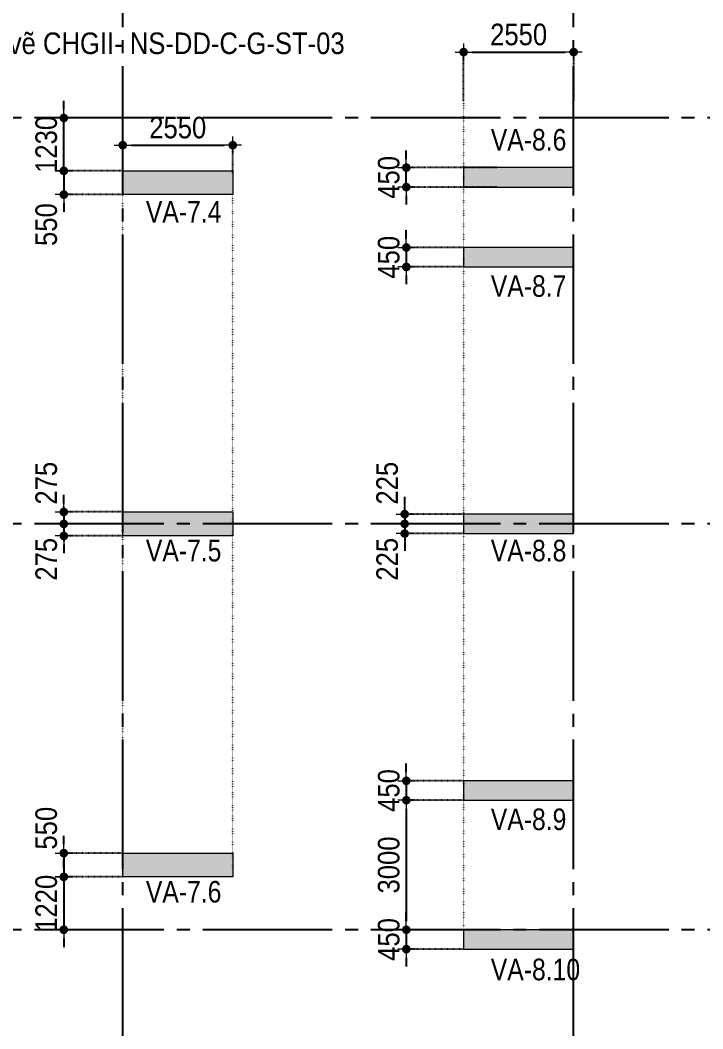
# Model space of a CAD drawing. Header units: millimetres. Extents: x -3973692 to -2843767, y 592734 to 838475.
# Drawn here: x -3938622 to -3922801, y 714437 to 737796 of the extents above; entities that cross this region are included whole.
import ezdxf
from ezdxf.enums import TextEntityAlignment as Align

# ---------------------------------------------------------------- set-up
doc = ezdxf.new("R2010")
doc.units = ezdxf.units.MM
doc.header["$MEASUREMENT"] = 0
doc.header["$PDMODE"] = 3
doc.header["$PDSIZE"] = -20
for name, pattern in [('CHG_XX_Luoi truc$0$MB_Luoi truc$0$Center101', [13, 10, -1, 1, -1]), ('DIVIDE2', [15.875, 6.35, -3.175, 0, -3.175, 0, -3.175]), ('DOT2', [0.125, 0, -0.125]), ('HIDDEN5', [2.8375, 1.25, -1.5875])]:
    doc.linetypes.add(name, pattern=pattern)
doc.layers.get('0').update_dxf_attribs({"lineweight": 9})
doc.layers.get('Defpoints').update_dxf_attribs({"color": 10, "lineweight": 0})
for name, color, linetype, lineweight in [("'S_General_Dim_1", 1, 'Continuous', 18), ("'S_General_Divide_3 Intermediate", 3, 'DIVIDE2', 40), ("'S_General_Text_2_Normal", 2, 'Continuous', 25), ('CHG_XX_Cot_Ham 2$0$NS-Pier-H2', 150, 'Continuous', 13), ('CHG_XX_Cot_Ham 2$0$NS-Pier-H2 @ 1', 150, 'Continuous', 13), ('CHG_XX_Cot_Ham 2$0$NS-Pier-H2 @ 150 VP1', 150, 'Continuous', 13), ('CHG_XX_Cot_Ham 2$0$NS-Pier-H2 @ 150 VP2', 150, 'Continuous', 13), ('CHG_XX_Cot_Ham 2$0$NS-Pier-H2 @ 150 VP3', 150, 'Continuous', 13), ('CHG_XX_Cot_Ham 2$0$NS-Pier-H2 @ 150 VP4', 150, 'Continuous', 13), ('CHG_XX_Cot_Ham 2$0$NS-Pier-H2 @ 150 VP5', 150, 'Continuous', 13), ('CHG_XX_Cot_Ham 2$0$NS-Pier-H2 @ 150 VP6', 150, 'Continuous', 13), ('CHG_XX_Cot_Ham 2$0$NS-Pier-H2 @ 150 VP7', 150, 'Continuous', 13), ('CHG_XX_Cot_Ham 2$0$NS-Pier-H2 @ 150 VP8', 150, 'Continuous', 13), ('CHG_XX_Cot_Ham 2$0$NS-Pier-H2 @ 150 VP9', 150, 'Continuous', 13), ('CHG_XX_Cot_Ham 2$0$NS-Pier-H2 @ 150 VPModel', 150, 'Continuous', 13), ('KTH', 154, 'Continuous', 9), ('TEXT', 7, 'Continuous', 15)]:
    doc.layers.add(name, color=color, linetype=linetype, lineweight=lineweight)
for name, color, linetype in [('CHG_XX_Luoi truc$0$Grid', 34, 'Continuous'), ('CHG_XX_Luoi truc$0$Grid Line', 251, 'CHG_XX_Luoi truc$0$MB_Luoi truc$0$Center101'), ('dim', 1, 'Continuous')]:
    doc.layers.add(name, color=color, linetype=linetype)
doc.styles.add('arial', font='arial.ttf', dxfattribs={"width": 0.85})
doc.styles.add('CHG_XX_Luoi truc$0$MB_Luoi truc$0$Grid A-F$0$VNI-HelveCB', font='')
doc.styles.add('TTP-HelCon', font='')
doc.styles.get('CHG_XX_Luoi truc$0$MB_Luoi truc$0$Grid A-F$0$VNI-HelveCB').set_extended_font_data('VNI-Helve-Condense', bold=True)
doc.styles.get('TTP-HelCon').set_extended_font_data('VNI-Helve-Condense')
doc.dimstyles.new('200', dxfattribs={"dimscale": 200, "dimtxt": 2.5, "dimasz": 1, "dimexe": 0, "dimexo": 0, "dimgap": 0.75, "dimtad": 1, "dimdec": 0, "dimrnd": 10, "dimzin": 9, "dimdsep": 46, "dimtxsty": 'arial', "dimblk1": 'DIMDOT', "dimblk2": 'DIMDOT', "dimsah": 1, "dimcen": 2, "dimdle": 3, "dimclre": 8, "dimclrt": 2, "dimadec": 0, "dimazin": 0, "dimtfac": 1, "dimtdec": 0, "dimtix": 1, "dimtmove": 2, "dimatfit": 3, "dimldrblk": 'DIMPIJL', "dimfxl": 1, "dimtvp": 1.8, "dimtolj": 1, "dimtzin": 0, "dimarcsym": 0})

# ---------------------------------------------------------------- blocks, each defined once
blk = doc.blocks.new('*U3253')
at = {"layer": 'CHG_XX_Cot_Ham 2$0$NS-Pier-H2 @ 1'}
h = blk.add_hatch(color=256, dxfattribs=at)
h.dxf.hatch_style = 1
h.paths.add_polyline_path([(450, 0), (0, 0), (0, -2550), (450, -2550)])
at = {"layer": 'CHG_XX_Cot_Ham 2$0$NS-Pier-H2 @ 150 VP1'}
h = blk.add_hatch(color=256, dxfattribs=at)
h.dxf.hatch_style = 1
h.paths.add_polyline_path([(450, 0), (0, 0), (0, -2550), (450, -2550)])
at = {"layer": 'CHG_XX_Cot_Ham 2$0$NS-Pier-H2 @ 150 VP2'}
h = blk.add_hatch(color=256, dxfattribs=at)
h.dxf.hatch_style = 1
h.paths.add_polyline_path([(450, 0), (0, 0), (0, -2550), (450, -2550)])
at = {"layer": 'CHG_XX_Cot_Ham 2$0$NS-Pier-H2 @ 150 VP3'}
h = blk.add_hatch(color=256, dxfattribs=at)
h.dxf.hatch_style = 1
h.paths.add_polyline_path([(450, 0), (0, 0), (0, -2550), (450, -2550)])
at = {"layer": 'CHG_XX_Cot_Ham 2$0$NS-Pier-H2 @ 150 VP4'}
h = blk.add_hatch(color=256, dxfattribs=at)
h.dxf.hatch_style = 1
h.paths.add_polyline_path([(450, 0), (0, 0), (0, -2550), (450, -2550)])
at = {"layer": 'CHG_XX_Cot_Ham 2$0$NS-Pier-H2 @ 150 VP5'}
h = blk.add_hatch(color=256, dxfattribs=at)
h.dxf.hatch_style = 1
h.paths.add_polyline_path([(450, 0), (0, 0), (0, -2550), (450, -2550)])
at = {"layer": 'CHG_XX_Cot_Ham 2$0$NS-Pier-H2 @ 150 VP6'}
h = blk.add_hatch(color=256, dxfattribs=at)
h.dxf.hatch_style = 1
h.paths.add_polyline_path([(450, 0), (0, 0), (0, -2550), (450, -2550)])
at = {"layer": 'CHG_XX_Cot_Ham 2$0$NS-Pier-H2 @ 150 VP7'}
h = blk.add_hatch(color=256, dxfattribs=at)
h.dxf.hatch_style = 1
h.paths.add_polyline_path([(450, 0), (0, 0), (0, -2550), (450, -2550)])
at = {"layer": 'CHG_XX_Cot_Ham 2$0$NS-Pier-H2 @ 150 VP8'}
h = blk.add_hatch(color=256, dxfattribs=at)
h.dxf.hatch_style = 1
h.paths.add_polyline_path([(450, 0), (0, 0), (0, -2550), (450, -2550)])
at = {"layer": 'CHG_XX_Cot_Ham 2$0$NS-Pier-H2 @ 150 VP9'}
h = blk.add_hatch(color=256, dxfattribs=at)
h.dxf.hatch_style = 1
h.paths.add_polyline_path([(450, 0), (0, 0), (0, -2550), (450, -2550)])
at = {"layer": 'CHG_XX_Cot_Ham 2$0$NS-Pier-H2 @ 150 VPModel'}
h = blk.add_hatch(color=256, dxfattribs=at)
h.dxf.hatch_style = 1
h.paths.add_polyline_path([(450, 0), (0, 0), (0, -2550), (450, -2550)])
blk = doc.blocks.new('CHG_XX_Cot_Ham 2$0$Block A_C450x2250')
at = {"layer": 'CHG_XX_Cot_Ham 2$0$NS-Pier-H2'}
blk.add_lwpolyline([(450, -2550), (0, -2550), (0, 0), (450, 0)], close=True, dxfattribs=at)
blk.add_blockref('*U3253', (0, 0), dxfattribs=at)
blk = doc.blocks.new('*U3256')
at = {"layer": 'CHG_XX_Cot_Ham 2$0$NS-Pier-H2 @ 1'}
h = blk.add_hatch(color=256, dxfattribs=at)
h.dxf.hatch_style = 1
h.paths.add_polyline_path([(550, 0), (0, 0), (0, -2550), (550, -2550)])
at = {"layer": 'CHG_XX_Cot_Ham 2$0$NS-Pier-H2 @ 150 VP1'}
h = blk.add_hatch(color=256, dxfattribs=at)
h.dxf.hatch_style = 1
h.paths.add_polyline_path([(550, 0), (0, 0), (0, -2550), (550, -2550)])
at = {"layer": 'CHG_XX_Cot_Ham 2$0$NS-Pier-H2 @ 150 VP2'}
h = blk.add_hatch(color=256, dxfattribs=at)
h.dxf.hatch_style = 1
h.paths.add_polyline_path([(550, 0), (0, 0), (0, -2550), (550, -2550)])
at = {"layer": 'CHG_XX_Cot_Ham 2$0$NS-Pier-H2 @ 150 VP3'}
h = blk.add_hatch(color=256, dxfattribs=at)
h.dxf.hatch_style = 1
h.paths.add_polyline_path([(550, 0), (0, 0), (0, -2550), (550, -2550)])
at = {"layer": 'CHG_XX_Cot_Ham 2$0$NS-Pier-H2 @ 150 VP4'}
h = blk.add_hatch(color=256, dxfattribs=at)
h.dxf.hatch_style = 1
h.paths.add_polyline_path([(550, 0), (0, 0), (0, -2550), (550, -2550)])
at = {"layer": 'CHG_XX_Cot_Ham 2$0$NS-Pier-H2 @ 150 VP5'}
h = blk.add_hatch(color=256, dxfattribs=at)
h.dxf.hatch_style = 1
h.paths.add_polyline_path([(550, 0), (0, 0), (0, -2550), (550, -2550)])
at = {"layer": 'CHG_XX_Cot_Ham 2$0$NS-Pier-H2 @ 150 VP6'}
h = blk.add_hatch(color=256, dxfattribs=at)
h.dxf.hatch_style = 1
h.paths.add_polyline_path([(550, 0), (0, 0), (0, -2550), (550, -2550)])
at = {"layer": 'CHG_XX_Cot_Ham 2$0$NS-Pier-H2 @ 150 VP7'}
h = blk.add_hatch(color=256, dxfattribs=at)
h.dxf.hatch_style = 1
h.paths.add_polyline_path([(550, 0), (0, 0), (0, -2550), (550, -2550)])
at = {"layer": 'CHG_XX_Cot_Ham 2$0$NS-Pier-H2 @ 150 VP8'}
h = blk.add_hatch(color=256, dxfattribs=at)
h.dxf.hatch_style = 1
h.paths.add_polyline_path([(550, 0), (0, 0), (0, -2550), (550, -2550)])
at = {"layer": 'CHG_XX_Cot_Ham 2$0$NS-Pier-H2 @ 150 VP9'}
h = blk.add_hatch(color=256, dxfattribs=at)
h.dxf.hatch_style = 1
h.paths.add_polyline_path([(550, 0), (0, 0), (0, -2550), (550, -2550)])
at = {"layer": 'CHG_XX_Cot_Ham 2$0$NS-Pier-H2 @ 150 VPModel'}
h = blk.add_hatch(color=256, dxfattribs=at)
h.dxf.hatch_style = 1
h.paths.add_polyline_path([(550, 0), (0, 0), (0, -2550), (550, -2550)])
blk = doc.blocks.new('CHG_XX_Cot_Ham 2$0$550x2550')
at = {"layer": 'CHG_XX_Cot_Ham 2$0$NS-Pier-H2'}
blk.add_lwpolyline([(550, -2550), (0, -2550), (0, 0), (550, 0)], close=True, dxfattribs=at)
blk.add_blockref('*U3256', (0, 0), dxfattribs=at)
blk = doc.blocks.new('*U2841')
at = {"layer": 'CHG_XX_Luoi truc$0$Grid Line'}
blk.add_line((0, 0), (0, 608), dxfattribs=at)
at = {"layer": 'CHG_XX_Luoi truc$0$Grid', "lineweight": -2, "style": 'CHG_XX_Luoi truc$0$MB_Luoi truc$0$Grid A-F$0$VNI-HelveCB'}
for tag, p in [('GRIDSUB', (0, 617)), ('GRID', (0, -9))]:
    blk.add_attdef(tag, text='', height=5, dxfattribs=at).set_placement(p, align=Align.MIDDLE)
blk = doc.blocks.new('*U2843')
at = {"layer": 'CHG_XX_Luoi truc$0$Grid Line'}
blk.add_line((0, 0), (0, 438), dxfattribs=at)
at = {"layer": 'CHG_XX_Luoi truc$0$Grid', "lineweight": -2, "style": 'CHG_XX_Luoi truc$0$MB_Luoi truc$0$Grid A-F$0$VNI-HelveCB'}
for tag, p in [('GRIDSUB', (0, 447)), ('GRID', (0, -9))]:
    blk.add_attdef(tag, text='', height=5, dxfattribs=at).set_placement(p, align=Align.MIDDLE)
blk = doc.blocks.new('CHG_XX_Luoi truc')
at = {"layer": 'CHG_XX_Luoi truc$0$Grid', "xscale": 300, "yscale": 300, "zscale": 300}
for p in [(12250, -12747), (22700, -12747)]:
    blk.add_blockref('*U2841', p, dxfattribs=at)
at = {"layer": 'CHG_XX_Luoi truc$0$Grid', "xscale": 300.0000000000013, "yscale": 300.0000000000013, "zscale": 300.0000000000013, "rotation": 90}
for p in [(110703, 125550), (110703, 116150), (110703, 106750)]:
    blk.add_blockref('*U2843', p, dxfattribs=at)
blk = doc.blocks.new('CHG_XX_Cot_Ham 2')
at = {"layer": 'CHG_XX_Cot_Ham 2$0$NS-Pier-H2'}
h = blk.add_hatch(color=256, dxfattribs=at)
h.dxf.hatch_style = 1
h.paths.add_polyline_path([(99639.2, 163400), (-10900, 163400), (-10900, 85450), (-300, 85450), (-300, 84050), (32350, 84050), (32350, -9000), (103575.5, -9000), (106050, -6022), (106050, 158254.3)])
h.paths.add_polyline_path([(99533.7, 163100), (105750, 158110.4), (105750, 90450), (105650, 90450), (105750, 90450), (105750, 13850), (105750, 13722.3), (105750, -5913.6), (103434.7, -8700), (93599.8, -8700), (93299.8, -8700), (32650, -8700), (32650, 84350), (0, 84350), (0, 85750), (-10600, 85750), (-10600, 163100), (93600, 163100)], flags=16)
blk.add_blockref('CHG_XX_Luoi truc', (0, 0), dxfattribs=at)
at = {"layer": 'CHG_XX_Cot_Ham 2$0$NS-Pier-H2', "rotation": 90}
for p in [(12250, 123775), (12250, 115875), (12250, 107975)]:
    blk.add_blockref('CHG_XX_Cot_Ham 2$0$550x2550', p, dxfattribs=at)
at = {"layer": 'CHG_XX_Cot_Ham 2$0$NS-Pier-H2', "xscale": -1, "rotation": 90}
for p in [(20150, 124400), (20150, 124400), (20150, 122550), (20150, 116375), (20150, 110200), (20150, 106750), (20150, 106750)]:
    blk.add_blockref('CHG_XX_Cot_Ham 2$0$Block A_C450x2250', p, dxfattribs=at)
blk = doc.blocks.new('a')
at = {"layer": 'TEXT', "color": 3, "style": 'TTP-HelCon'}
for s, p in [('VA-8.6', (20780, -27454)), ('VA-7.4', (12786, -29121)), ('VA-8.7', (20780, -30842)), ('VA-7.5', (12786, -36969)), ('VA-8.8', (20780, -36969)), ('VA-8.9', (20780, -43192)), ('VA-7.6', (12786, -44869)), ('VA-8.10', (20780, -46670))]:
    blk.add_text(s, height=500, dxfattribs=at).set_placement(p)
blk = doc.blocks.new('DIMDOT')
for p, q in [((1, 0), (-1, 0)), ((0, -1), (0, 1))]:
    blk.add_line(p, q)
at = {"const_width": 0.5}
blk.add_lwpolyline([(-0.25, 0, 1), (0.25, 0, 1)], format="xyb", close=True, dxfattribs=at)
blk = doc.blocks.new('*D1345')
at = {"layer": "'S_General_Dim_1", "color": 8, "linetype": 'HIDDEN5', "lineweight": -2, "transparency": 16777216}
for p, q in [((-3936245, 734256), (-3936245, 734901)), ((-3933695, 734256), (-3933695, 734901))]:
    blk.add_line(p, q, dxfattribs=at)
at = {"layer": "'S_General_Dim_1", "color": 0, "lineweight": -2, "transparency": 16777216}
blk.add_line((-3936045, 734901), (-3933895, 734901), dxfattribs=at)
at = {"layer": 'Defpoints', "color": 0, "transparency": 16777216}
for p in [(-3933695, 734901), (-3936245, 734256), (-3933695, 734256)]:
    blk.add_point(p, dxfattribs=at)
at = {"layer": "'S_General_Dim_1", "color": 0, "lineweight": -2, "transparency": 16777216, "xscale": 200, "yscale": 200, "zscale": 200, "rotation": 180}
blk.add_blockref('DIMDOT', (-3936245, 734901), dxfattribs=at)
at = {"layer": "'S_General_Dim_1", "color": 0, "lineweight": -2, "transparency": 16777216, "xscale": 200, "yscale": 200, "zscale": 200}
blk.add_blockref('DIMDOT', (-3933695, 734901), dxfattribs=at)
at = {"layer": "'S_General_Dim_1", "color": 2, "transparency": 16777216, "insert": (-3934970, 735306), "char_height": 500, "attachment_point": 5, "style": 'arial'}
blk.add_mtext('\\A1;2550', dxfattribs=at)
blk = doc.blocks.new('DIMPIJL')
at = {"linetype": 'ByBlock'}
blk.add_solid([(-2.5, 0.42), (-2.5, -0.42), (0, 0)], dxfattribs=at)
blk = doc.blocks.new('*D1346')
at = {"layer": "'S_General_Dim_1", "color": 0, "lineweight": -2, "transparency": 16777216}
for p, q in [((-3937611, 734506), (-3937611, 734706)), ((-3937611, 734306), (-3937611, 733756)), ((-3937611, 733556), (-3937611, 733356))]:
    blk.add_line(p, q, dxfattribs=at)
at = {"layer": "'S_General_Dim_1", "color": 8, "linetype": 'HIDDEN5', "lineweight": -2, "transparency": 16777216}
for p, q in [((-3936230, 734306), (-3937611, 734306)), ((-3936245, 733756), (-3937611, 733756))]:
    blk.add_line(p, q, dxfattribs=at)
at = {"layer": 'Defpoints', "color": 0, "transparency": 16777216}
for p in [(-3936230, 734306), (-3937611, 733756), (-3936245, 733756)]:
    blk.add_point(p, dxfattribs=at)
at = {"layer": "'S_General_Dim_1", "color": 0, "lineweight": -2, "transparency": 16777216, "xscale": 200, "yscale": 200, "zscale": 200}
for p, rotation in [((-3937611, 734306), 270), ((-3937611, 733756), 90)]:
    blk.add_blockref('DIMDOT', p, dxfattribs=dict(at, rotation=rotation))
at = {"layer": "'S_General_Dim_1", "color": 2, "transparency": 16777216, "insert": (-3938016, 733062), "char_height": 500, "attachment_point": 5, "rotation": 90, "style": 'arial'}
blk.add_mtext('\\A1;550', dxfattribs=at)
blk = doc.blocks.new('*D1347')
at = {"layer": "'S_General_Dim_1", "color": 0, "lineweight": -2, "transparency": 16777216}
for p, q in [((-3937611, 735731), (-3937611, 735931)), ((-3937611, 734306), (-3937611, 735531)), ((-3937611, 734106), (-3937611, 733906))]:
    blk.add_line(p, q, dxfattribs=at)
at = {"layer": "'S_General_Dim_1", "color": 8, "linetype": 'HIDDEN5', "lineweight": -2, "transparency": 16777216}
for p, q in [((-3936711, 735531), (-3937611, 735531)), ((-3936230, 734306), (-3937611, 734306))]:
    blk.add_line(p, q, dxfattribs=at)
at = {"layer": 'Defpoints', "color": 0, "transparency": 16777216}
for p in [(-3937611, 735531), (-3936711, 735531), (-3936230, 734306)]:
    blk.add_point(p, dxfattribs=at)
at = {"layer": "'S_General_Dim_1", "color": 0, "lineweight": -2, "transparency": 16777216, "xscale": 200, "yscale": 200, "zscale": 200}
for p, rotation in [((-3937611, 735531), 270), ((-3937611, 734306), 90)]:
    blk.add_blockref('DIMDOT', p, dxfattribs=dict(at, rotation=rotation))
at = {"layer": "'S_General_Dim_1", "color": 2, "transparency": 16777216, "insert": (-3938016, 734919), "char_height": 500, "attachment_point": 5, "rotation": 90, "style": 'arial'}
blk.add_mtext('\\A1;1230', dxfattribs=at)
blk = doc.blocks.new('*D1348')
at = {"layer": "'S_General_Dim_1", "color": 0, "lineweight": -2, "transparency": 16777216}
for p, q in [((-3937611, 726606), (-3937611, 726806)), ((-3937611, 726406), (-3937611, 726131)), ((-3937611, 725931), (-3937611, 725731))]:
    blk.add_line(p, q, dxfattribs=at)
at = {"layer": "'S_General_Dim_1", "color": 8, "linetype": 'HIDDEN5', "lineweight": -2, "transparency": 16777216}
for p, q in [((-3936245, 726406), (-3937611, 726406)), ((-3936245, 726131), (-3937611, 726131))]:
    blk.add_line(p, q, dxfattribs=at)
at = {"layer": 'Defpoints', "color": 0, "transparency": 16777216}
for p in [(-3936245, 726406), (-3937611, 726131), (-3936245, 726131)]:
    blk.add_point(p, dxfattribs=at)
at = {"layer": "'S_General_Dim_1", "color": 0, "lineweight": -2, "transparency": 16777216, "xscale": 200, "yscale": 200, "zscale": 200}
for p, rotation in [((-3937611, 726406), 270), ((-3937611, 726131), 90)]:
    blk.add_blockref('DIMDOT', p, dxfattribs=dict(at, rotation=rotation))
at = {"layer": "'S_General_Dim_1", "color": 2, "transparency": 16777216, "insert": (-3938016, 727073), "char_height": 500, "attachment_point": 5, "rotation": 90, "style": 'arial'}
blk.add_mtext('\\A1;275', dxfattribs=at)
blk = doc.blocks.new('*D1349')
at = {"layer": "'S_General_Dim_1", "color": 0, "lineweight": -2, "transparency": 16777216}
for p, q in [((-3937611, 726331), (-3937611, 726531)), ((-3937611, 726131), (-3937611, 725851)), ((-3937611, 725651), (-3937611, 725451))]:
    blk.add_line(p, q, dxfattribs=at)
at = {"layer": "'S_General_Dim_1", "color": 8, "linetype": 'HIDDEN5', "lineweight": -2, "transparency": 16777216}
for p, q in [((-3936245, 726131), (-3937611, 726131)), ((-3936245, 725851), (-3937611, 725851))]:
    blk.add_line(p, q, dxfattribs=at)
at = {"layer": 'Defpoints', "color": 0, "transparency": 16777216}
for p in [(-3936245, 726131), (-3937611, 725851), (-3936245, 725851)]:
    blk.add_point(p, dxfattribs=at)
at = {"layer": "'S_General_Dim_1", "color": 0, "lineweight": -2, "transparency": 16777216, "xscale": 200, "yscale": 200, "zscale": 200}
for p, rotation in [((-3937611, 726131), 270), ((-3937611, 725851), 90)]:
    blk.add_blockref('DIMDOT', p, dxfattribs=dict(at, rotation=rotation))
at = {"layer": "'S_General_Dim_1", "color": 2, "transparency": 16777216, "insert": (-3938016, 725311), "char_height": 500, "attachment_point": 5, "rotation": 90, "style": 'arial'}
blk.add_mtext('\\A1;275', dxfattribs=at)
blk = doc.blocks.new('*D1350')
at = {"layer": "'S_General_Dim_1", "color": 0, "lineweight": -2, "transparency": 16777216}
for p, q in [((-3937611, 718706), (-3937611, 718906)), ((-3937611, 718506), (-3937611, 717956)), ((-3937611, 717756), (-3937611, 717556))]:
    blk.add_line(p, q, dxfattribs=at)
at = {"layer": "'S_General_Dim_1", "color": 8, "linetype": 'HIDDEN5', "lineweight": -2, "transparency": 16777216}
for p, q in [((-3936245, 718506), (-3937611, 718506)), ((-3936245, 717956), (-3937611, 717956))]:
    blk.add_line(p, q, dxfattribs=at)
at = {"layer": 'Defpoints', "color": 0, "transparency": 16777216}
for p in [(-3936245, 718506), (-3937611, 717956), (-3936245, 717956)]:
    blk.add_point(p, dxfattribs=at)
at = {"layer": "'S_General_Dim_1", "color": 0, "lineweight": -2, "transparency": 16777216, "xscale": 200, "yscale": 200, "zscale": 200}
for p, rotation in [((-3937611, 718506), 270), ((-3937611, 717956), 90)]:
    blk.add_blockref('DIMDOT', p, dxfattribs=dict(at, rotation=rotation))
at = {"layer": "'S_General_Dim_1", "color": 2, "transparency": 16777216, "insert": (-3938016, 719083), "char_height": 500, "attachment_point": 5, "rotation": 90, "style": 'arial'}
blk.add_mtext('\\A1;550', dxfattribs=at)
blk = doc.blocks.new('*D1351')
at = {"layer": "'S_General_Dim_1", "color": 0, "lineweight": -2, "transparency": 16777216}
for p, q in [((-3937611, 718156), (-3937611, 718356)), ((-3937611, 717956), (-3937611, 716731)), ((-3937611, 716531), (-3937611, 716331))]:
    blk.add_line(p, q, dxfattribs=at)
at = {"layer": "'S_General_Dim_1", "color": 8, "linetype": 'HIDDEN5', "lineweight": -2, "transparency": 16777216}
for p, q in [((-3936245, 717956), (-3937611, 717956)), ((-3936245, 716731), (-3937611, 716731))]:
    blk.add_line(p, q, dxfattribs=at)
at = {"layer": 'Defpoints', "color": 0, "transparency": 16777216}
for p in [(-3936245, 717956), (-3937611, 716731), (-3936245, 716731)]:
    blk.add_point(p, dxfattribs=at)
at = {"layer": "'S_General_Dim_1", "color": 0, "lineweight": -2, "transparency": 16777216, "xscale": 200, "yscale": 200, "zscale": 200}
for p, rotation in [((-3937611, 717956), 270), ((-3937611, 716731), 90)]:
    blk.add_blockref('DIMDOT', p, dxfattribs=dict(at, rotation=rotation))
at = {"layer": "'S_General_Dim_1", "color": 2, "transparency": 16777216, "insert": (-3938016, 717344), "char_height": 500, "attachment_point": 5, "rotation": 90, "style": 'arial'}
blk.add_mtext('\\A1;1220', dxfattribs=at)
blk = doc.blocks.new('*D1352')
at = {"layer": "'S_General_Dim_1", "color": 8, "linetype": 'HIDDEN5', "lineweight": -2, "transparency": 16777216}
for p, q in [((-3928345, 735931), (-3928345, 737057)), ((-3925795, 735931), (-3925795, 737057))]:
    blk.add_line(p, q, dxfattribs=at)
at = {"layer": "'S_General_Dim_1", "color": 0, "lineweight": -2, "transparency": 16777216}
blk.add_line((-3928145, 737057), (-3925995, 737057), dxfattribs=at)
at = {"layer": 'Defpoints', "color": 0, "transparency": 16777216}
for p in [(-3925795, 737057), (-3928345, 735931), (-3925795, 735931)]:
    blk.add_point(p, dxfattribs=at)
at = {"layer": "'S_General_Dim_1", "color": 0, "lineweight": -2, "transparency": 16777216, "xscale": 200, "yscale": 200, "zscale": 200, "rotation": 180}
blk.add_blockref('DIMDOT', (-3928345, 737057), dxfattribs=at)
at = {"layer": "'S_General_Dim_1", "color": 0, "lineweight": -2, "transparency": 16777216, "xscale": 200, "yscale": 200, "zscale": 200}
blk.add_blockref('DIMDOT', (-3925795, 737057), dxfattribs=at)
at = {"layer": "'S_General_Dim_1", "color": 2, "transparency": 16777216, "insert": (-3927070, 737462), "char_height": 500, "attachment_point": 5, "style": 'arial'}
blk.add_mtext('\\A1;2550', dxfattribs=at)
blk = doc.blocks.new('*D1353')
at = {"layer": "'S_General_Dim_1", "color": 0, "lineweight": -2, "transparency": 16777216}
for p, q in [((-3929673, 732731), (-3929673, 732931)), ((-3929673, 732531), (-3929673, 732081)), ((-3929673, 731881), (-3929673, 731681))]:
    blk.add_line(p, q, dxfattribs=at)
at = {"layer": "'S_General_Dim_1", "color": 8, "linetype": 'HIDDEN5', "lineweight": -2, "transparency": 16777216}
for p, q in [((-3928345, 732531), (-3929673, 732531)), ((-3928345, 732081), (-3929673, 732081))]:
    blk.add_line(p, q, dxfattribs=at)
at = {"layer": 'Defpoints', "color": 0, "transparency": 16777216}
for p in [(-3928345, 732531), (-3929673, 732081), (-3928345, 732081)]:
    blk.add_point(p, dxfattribs=at)
at = {"layer": "'S_General_Dim_1", "color": 0, "lineweight": -2, "transparency": 16777216, "xscale": 200, "yscale": 200, "zscale": 200}
for p, rotation in [((-3929673, 732531), 270), ((-3929673, 732081), 90)]:
    blk.add_blockref('DIMDOT', p, dxfattribs=dict(at, rotation=rotation))
at = {"layer": "'S_General_Dim_1", "color": 2, "transparency": 16777216, "insert": (-3930079, 732306), "char_height": 500, "attachment_point": 5, "rotation": 90, "style": 'arial'}
blk.add_mtext('\\A1;450', dxfattribs=at)
blk = doc.blocks.new('*D1354')
at = {"layer": "'S_General_Dim_1", "color": 0, "lineweight": -2, "transparency": 16777216}
for p, q in [((-3929673, 720381), (-3929673, 720581)), ((-3929673, 720181), (-3929673, 719731)), ((-3929673, 719531), (-3929673, 719331))]:
    blk.add_line(p, q, dxfattribs=at)
at = {"layer": "'S_General_Dim_1", "color": 8, "linetype": 'HIDDEN5', "lineweight": -2, "transparency": 16777216}
for p, q in [((-3928345, 720181), (-3929673, 720181)), ((-3928345, 719731), (-3929673, 719731))]:
    blk.add_line(p, q, dxfattribs=at)
at = {"layer": 'Defpoints', "color": 0, "transparency": 16777216}
for p in [(-3928345, 720181), (-3929673, 719731), (-3928345, 719731)]:
    blk.add_point(p, dxfattribs=at)
at = {"layer": "'S_General_Dim_1", "color": 0, "lineweight": -2, "transparency": 16777216, "xscale": 200, "yscale": 200, "zscale": 200}
for p, rotation in [((-3929673, 720181), 270), ((-3929673, 719731), 90)]:
    blk.add_blockref('DIMDOT', p, dxfattribs=dict(at, rotation=rotation))
at = {"layer": "'S_General_Dim_1", "color": 2, "transparency": 16777216, "insert": (-3930079, 719956), "char_height": 500, "attachment_point": 5, "rotation": 90, "style": 'arial'}
blk.add_mtext('\\A1;450', dxfattribs=at)
blk = doc.blocks.new('*D1355')
at = {"layer": "'S_General_Dim_1", "color": 0, "lineweight": -2, "transparency": 16777216}
for p, q in [((-3929673, 716931), (-3929673, 717131)), ((-3929673, 716731), (-3929673, 716281)), ((-3929673, 716081), (-3929673, 715881))]:
    blk.add_line(p, q, dxfattribs=at)
at = {"layer": "'S_General_Dim_1", "color": 8, "linetype": 'HIDDEN5', "lineweight": -2, "transparency": 16777216}
for p, q in [((-3928345, 716731), (-3929673, 716731)), ((-3928345, 716281), (-3929673, 716281))]:
    blk.add_line(p, q, dxfattribs=at)
at = {"layer": 'Defpoints', "color": 0, "transparency": 16777216}
for p in [(-3928345, 716731), (-3929673, 716281), (-3928345, 716281)]:
    blk.add_point(p, dxfattribs=at)
at = {"layer": "'S_General_Dim_1", "color": 0, "lineweight": -2, "transparency": 16777216, "xscale": 200, "yscale": 200, "zscale": 200}
for p, rotation in [((-3929673, 716731), 270), ((-3929673, 716281), 90)]:
    blk.add_blockref('DIMDOT', p, dxfattribs=dict(at, rotation=rotation))
at = {"layer": "'S_General_Dim_1", "color": 2, "transparency": 16777216, "insert": (-3930079, 716506), "char_height": 500, "attachment_point": 5, "rotation": 90, "style": 'arial'}
blk.add_mtext('\\A1;450', dxfattribs=at)
blk = doc.blocks.new('*D1356')
at = {"layer": "'S_General_Dim_1", "color": 0, "lineweight": -2, "transparency": 16777216}
for p, q in [((-3929711, 726556), (-3929711, 726756)), ((-3929711, 726356), (-3929711, 726131)), ((-3929711, 725931), (-3929711, 725731))]:
    blk.add_line(p, q, dxfattribs=at)
at = {"layer": "'S_General_Dim_1", "color": 8, "linetype": 'HIDDEN5', "lineweight": -2, "transparency": 16777216}
for p, q in [((-3928345, 726356), (-3929711, 726356)), ((-3928345, 726131), (-3929711, 726131))]:
    blk.add_line(p, q, dxfattribs=at)
at = {"layer": 'Defpoints', "color": 0, "transparency": 16777216}
for p in [(-3928345, 726356), (-3929711, 726131), (-3928345, 726131)]:
    blk.add_point(p, dxfattribs=at)
at = {"layer": "'S_General_Dim_1", "color": 0, "lineweight": -2, "transparency": 16777216, "xscale": 200, "yscale": 200, "zscale": 200}
for p, rotation in [((-3929711, 726356), 270), ((-3929711, 726131), 90)]:
    blk.add_blockref('DIMDOT', p, dxfattribs=dict(at, rotation=rotation))
at = {"layer": "'S_General_Dim_1", "color": 2, "transparency": 16777216, "insert": (-3930116, 727073), "char_height": 500, "attachment_point": 5, "rotation": 90, "style": 'arial'}
blk.add_mtext('\\A1;225', dxfattribs=at)
blk = doc.blocks.new('*D1357')
at = {"layer": "'S_General_Dim_1", "color": 0, "lineweight": -2, "transparency": 16777216}
for p, q in [((-3929711, 726331), (-3929711, 726531)), ((-3929711, 726131), (-3929711, 725906)), ((-3929711, 725706), (-3929711, 725506))]:
    blk.add_line(p, q, dxfattribs=at)
at = {"layer": "'S_General_Dim_1", "color": 8, "linetype": 'HIDDEN5', "lineweight": -2, "transparency": 16777216}
for p, q in [((-3928345, 726131), (-3929711, 726131)), ((-3928345, 725906), (-3929711, 725906))]:
    blk.add_line(p, q, dxfattribs=at)
at = {"layer": 'Defpoints', "color": 0, "transparency": 16777216}
for p in [(-3928345, 726131), (-3929711, 725906), (-3928345, 725906)]:
    blk.add_point(p, dxfattribs=at)
at = {"layer": "'S_General_Dim_1", "color": 0, "lineweight": -2, "transparency": 16777216, "xscale": 200, "yscale": 200, "zscale": 200}
for p, rotation in [((-3929711, 726131), 270), ((-3929711, 725906), 90)]:
    blk.add_blockref('DIMDOT', p, dxfattribs=dict(at, rotation=rotation))
at = {"layer": "'S_General_Dim_1", "color": 2, "transparency": 16777216, "insert": (-3930116, 725311), "char_height": 500, "attachment_point": 5, "rotation": 90, "style": 'arial'}
blk.add_mtext('\\A1;225', dxfattribs=at)
blk = doc.blocks.new('*D1358')
at = {"layer": "'S_General_Dim_1", "color": 8, "linetype": 'HIDDEN5', "lineweight": -2, "transparency": 16777216}
for p, q in [((-3928345, 719731), (-3929673, 719731)), ((-3928345, 716731), (-3929673, 716731))]:
    blk.add_line(p, q, dxfattribs=at)
at = {"layer": "'S_General_Dim_1", "color": 0, "lineweight": -2, "transparency": 16777216}
blk.add_line((-3929673, 719531), (-3929673, 716931), dxfattribs=at)
at = {"layer": 'Defpoints', "color": 0, "transparency": 16777216}
for p in [(-3928345, 719731), (-3929673, 716731), (-3928345, 716731)]:
    blk.add_point(p, dxfattribs=at)
at = {"layer": "'S_General_Dim_1", "color": 0, "lineweight": -2, "transparency": 16777216, "xscale": 200, "yscale": 200, "zscale": 200}
for p, rotation in [((-3929673, 719731), 90), ((-3929673, 716731), 270)]:
    blk.add_blockref('DIMDOT', p, dxfattribs=dict(at, rotation=rotation))
at = {"layer": "'S_General_Dim_1", "color": 2, "transparency": 16777216, "insert": (-3930079, 718231), "char_height": 500, "attachment_point": 5, "rotation": 90, "style": 'arial'}
blk.add_mtext('\\A1;3000', dxfattribs=at)
blk = doc.blocks.new('CT')
at = {"layer": "'S_General_Text_2_Normal", "ltscale": 1500, "style": 'arial', "width": 0.85}
blk.add_text('Xem bản vẽ CHGII- NS-DD-C-G-ST-03', height=500, dxfattribs=at).set_placement((7069, 127530), align=Align.TOP_LEFT)
blk = doc.blocks.new('*D2571')
at = {"layer": 'Defpoints', "color": 0, "transparency": 16777216}
for p in [(-3929673, 734381), (-3927573, 734381), (-3927573, 733931)]:
    blk.add_point(p, dxfattribs=at)
at = {"layer": 'KTH', "color": 0, "lineweight": -2, "transparency": 16777216}
for p, q in [((-3929673, 734581), (-3929673, 734781)), ((-3929673, 733931), (-3929673, 734381)), ((-3929673, 733731), (-3929673, 733531))]:
    blk.add_line(p, q, dxfattribs=at)
at = {"layer": 'KTH', "color": 8, "linetype": 'HIDDEN5', "lineweight": -2, "transparency": 16777216}
for p, q in [((-3927573, 734381), (-3929673, 734381)), ((-3927573, 733931), (-3929673, 733931))]:
    blk.add_line(p, q, dxfattribs=at)
at = {"layer": 'KTH', "color": 0, "lineweight": -2, "transparency": 16777216, "xscale": 200, "yscale": 200, "zscale": 200}
for p, rotation in [((-3929673, 734381), 270), ((-3929673, 733931), 90)]:
    blk.add_blockref('DIMDOT', p, dxfattribs=dict(at, rotation=rotation))
at = {"layer": 'KTH', "color": 2, "transparency": 16777216, "insert": (-3930079, 734156), "char_height": 500, "attachment_point": 5, "rotation": 90, "style": 'arial'}
blk.add_mtext('\\A1;450', dxfattribs=at)

msp = doc.modelspace()

# ---------------------------------------------------------------- linework, layer by layer
at = {"layer": 'dim', "linetype": 'DOT2', "ltscale": 10}
for p, q in [((-3928345.2, 735931), (-3928345.2, 716781)), ((-3936245.2, 718031), (-3936245.2, 733831)), ((-3933695.2, 718006), (-3933695.2, 733806))]:
    msp.add_line(p, q, dxfattribs=at)

# ---------------------------------------------------------------- block references
at = {"layer": "'S_General_Divide_3 Intermediate"}
for name, p in [('CHG_XX_Cot_Ham 2', (-3948495.2, 609981)), ('a', (-3948495.2, 762231)), ('CT', (-3948495.2, 609981))]:
    msp.add_blockref(name, p, dxfattribs=at)

# ---------------------------------------------------------------- dimensions: what is measured, and where the dimension line sits
at = {"layer": "'S_General_Dim_1"}
for base, p1, p2, picture, middle in [((-3925795.2, 737056.9), (-3928345.2, 735931), (-3925795.2, 735931), '*D1352', (-3927070.2, 737462.1)), ((-3933695.2, 734901), (-3936245.2, 734256), (-3933695.2, 734256), '*D1345', (-3934970.2, 735306.3))]:
    dim = msp.add_linear_dim(base=base, p1=p1, p2=p2, dimstyle='200', dxfattribs=at)
    dim.commit()
    dim.dimension.update_dxf_attribs({"geometry": picture, "text_midpoint": middle})
for base, p1, p2, picture, middle in [((-3937611, 735531), (-3936230.4, 734306), (-3936710.8, 735531), '*D1347', (-3938016.5, 734918.5)), ((-3929673.2, 732081), (-3928345.2, 732531), (-3928345.2, 732081), '*D1353', (-3930078.5, 732306)), ((-3929673.2, 719731), (-3928345.2, 720181), (-3928345.2, 719731), '*D1354', (-3930078.5, 719956)), ((-3929673.2, 716731), (-3928345.2, 719731), (-3928345.2, 716731), '*D1358', (-3930078.7, 718231)), ((-3937611, 716731), (-3936245.2, 717956), (-3936245.2, 716731), '*D1351', (-3938016.3, 717343.5)), ((-3929673.2, 716281), (-3928345.2, 716731), (-3928345.2, 716281), '*D1355', (-3930078.5, 716506))]:
    dim = msp.add_linear_dim(base=base, p1=p1, p2=p2, angle=90, dimstyle='200', dxfattribs=at)
    dim.commit()
    dim.dimension.update_dxf_attribs({"geometry": picture, "text_midpoint": middle})
for base, p1, p2, picture, middle in [((-3937611, 733756), (-3936230.4, 734306), (-3936245.2, 733756), '*D1346', (-3938016.3, 733061.7)), ((-3937611, 717956), (-3936245.2, 718506), (-3936245.2, 717956), '*D1350', (-3938016.3, 719083.1))]:
    dim = msp.add_linear_dim(base=base, p1=p1, p2=p2, angle=90, dimstyle='200', dxfattribs=at)
    dim.commit()
    dim.dimension.update_dxf_attribs({"geometry": picture, "text_midpoint": middle, "dimtype": 160})
for base, p1, p2, text, picture, middle in [((-3937611, 726131), (-3936245.2, 726406), (-3936245.2, 726131), '275', '*D1348', (-3938016.3, 727073.2)), ((-3929711, 726131), (-3928345.2, 726356), (-3928345.2, 726131), '225', '*D1356', (-3930116.3, 727073.2)), ((-3937611, 725851), (-3936245.2, 726131), (-3936245.2, 725851), '275', '*D1349', (-3938016.3, 725311.2)), ((-3929711, 725906), (-3928345.2, 726131), (-3928345.2, 725906), '225', '*D1357', (-3930116.3, 725311.2))]:
    dim = msp.add_linear_dim(base=base, p1=p1, p2=p2, angle=90, text=text, dimstyle='200', dxfattribs=at)
    dim.commit()
    dim.dimension.update_dxf_attribs({"geometry": picture, "text_midpoint": middle, "dimtype": 160})
at = {"layer": 'KTH'}
dim = msp.add_linear_dim(base=(-3929673.2, 734381), p1=(-3927573.2, 733931), p2=(-3927573.2, 734381), angle=90, dimstyle='200', dxfattribs=at)
dim.commit()
dim.dimension.update_dxf_attribs({"geometry": '*D2571', "text_midpoint": (-3930078.5, 734156)})

doc.saveas('drawing.dxf')
